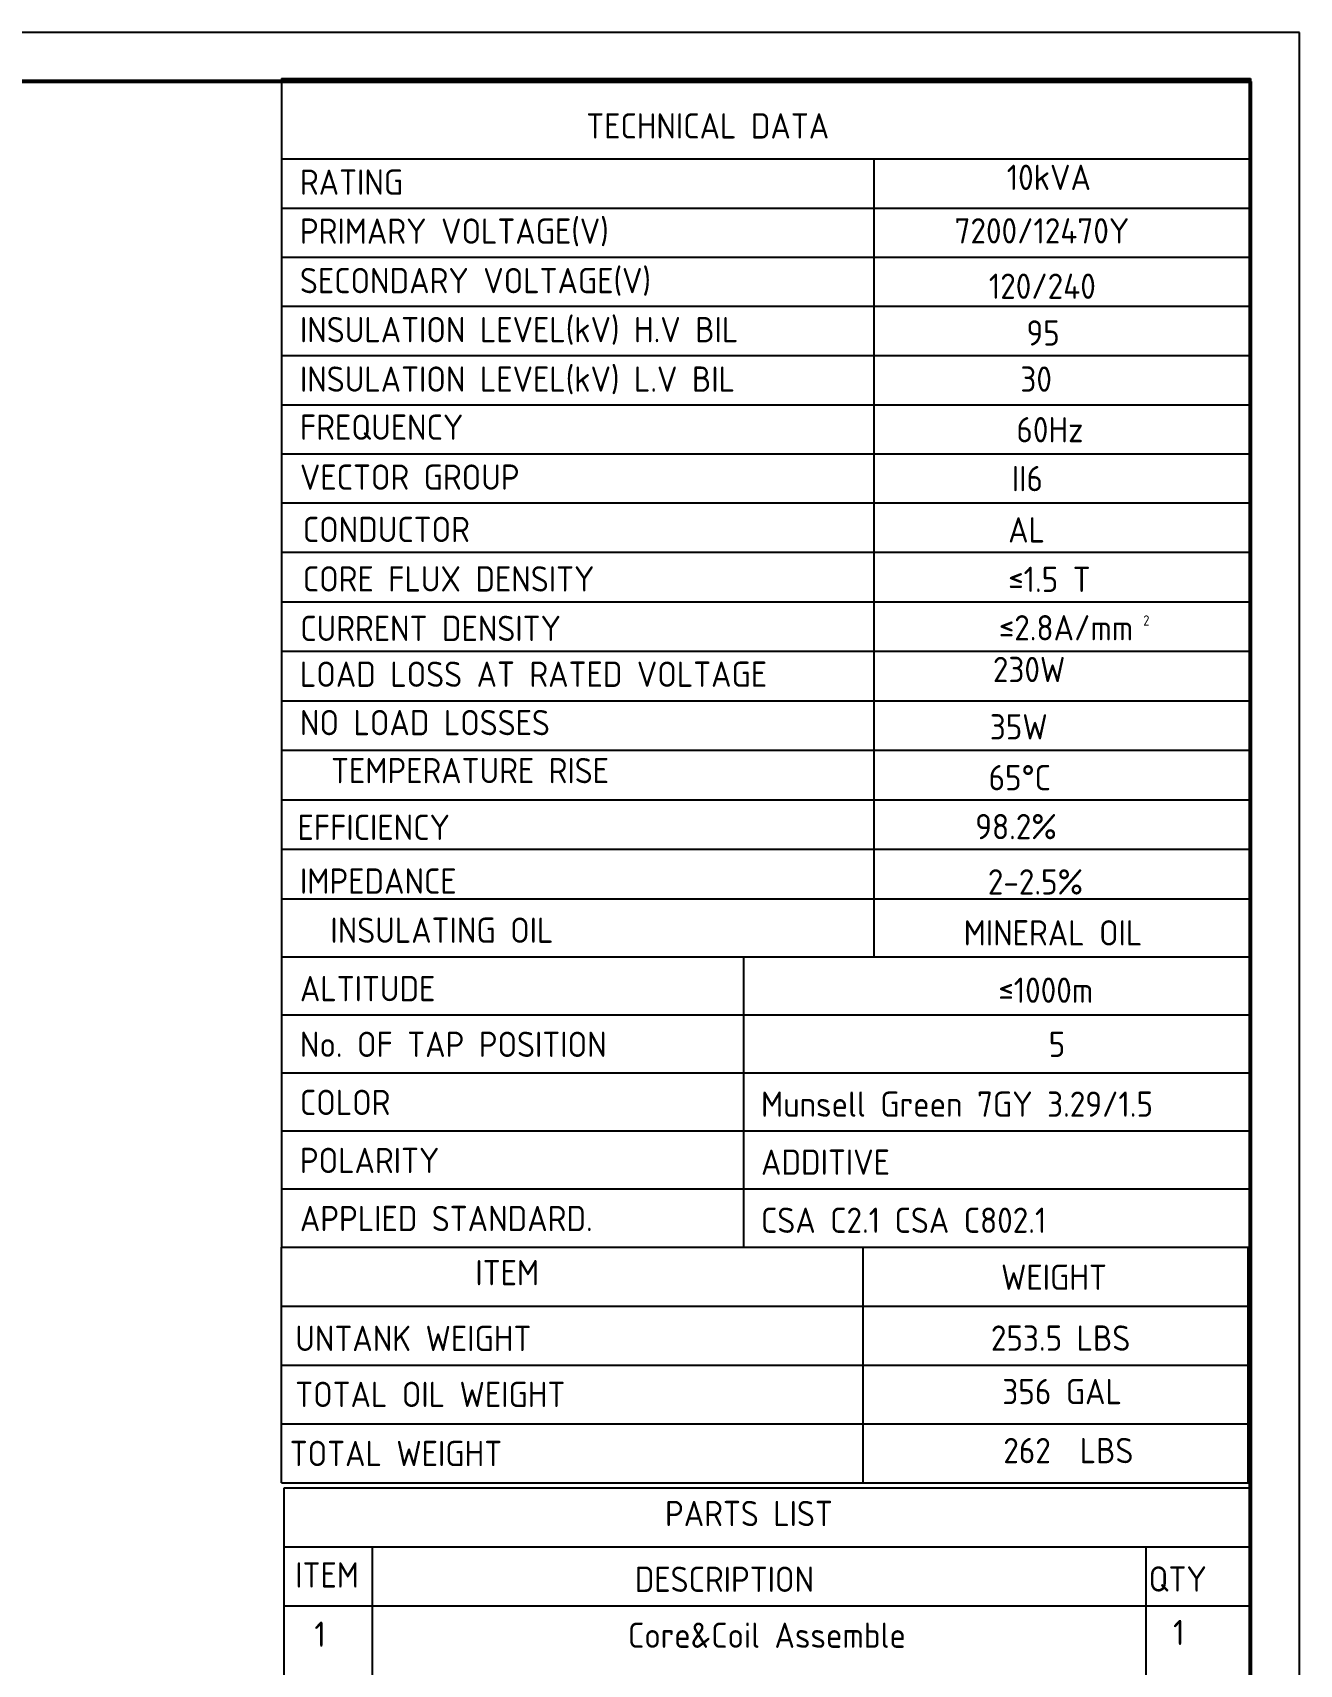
# Model space of a CAD drawing. Header units: millimetres. Extents: x 110990 to 114779, y -20151 to -17057.
# Drawn here: x 113607 to 114779, y -18982 to -17471 of the extents above; entities that cross this region are included whole.
import ezdxf
from ezdxf.enums import TextEntityAlignment as Align

# ---------------------------------------------------------------- set-up
doc = ezdxf.new("R2010")
doc.units = ezdxf.units.MM
doc.header["$LTSCALE"] = 3
doc.layers.add('A', color=3, linetype='Continuous')
doc.layers.add('S', color=254, linetype='Continuous')
doc.layers.add('标注、文本', color=3, linetype='Continuous', lineweight=25)
doc.layers.add('粗实线', color=4, linetype='Continuous', lineweight=53)
doc.styles.add('ST_WIN', font='isocp2.shx', dxfattribs={"bigfont": 'hzdxfst.shx'})

msp = doc.modelspace()

# ---------------------------------------------------------------- linework, layer by layer
at = {"layer": 'A'}
for p, q in [((114264.79, -18595.36), (114264.79, -18326.68)), ((113837.25, -18813.76), (113837.25, -18595.36)), ((113837.25, -18595.36), (114731.46, -18595.36)), ((114375.15, -18813.76), (114375.15, -18595.36)), ((114731.46, -18813.76), (114731.46, -18595.36)), ((113837.25, -18813.76), (114731.46, -18813.76)), ((113839.48, -19744.77), (113839.48, -18818.3)), ((113839.48, -18818.3), (114733.68, -18818.3)), ((114733.68, -19691.89), (114733.68, -18818.3)), ((113839.48, -18872.9), (114733.68, -18872.9)), ((113921.23, -19744.77), (113921.23, -18872.9)), ((114637.07, -19744.77), (114637.07, -18872.9)), ((113839.48, -18927.5), (114733.68, -18927.5))]:
    msp.add_line(p, q, dxfattribs=at)
for points in [[(113837.25, -17513.83), (113837.25, -18595.36)], [(113837.25, -17588.14), (114733.68, -17588.14)], [(114385, -17588.14), (114385, -18326.68)], [(113837.25, -17633.94), (114733.68, -17633.94)], [(113837.25, -17679.31), (114733.68, -17679.31)], [(113837.25, -17724.67), (114733.68, -17724.67)], [(113837.25, -17770.04), (114733.68, -17770.04)], [(113837.25, -17815.83), (114733.68, -17815.83)], [(113837.25, -17861.2), (114733.68, -17861.2)], [(113837.25, -17906.56), (114733.68, -17906.56)], [(113837.25, -17952.36), (114733.68, -17952.36)], [(113837.25, -17998.16), (114733.68, -17998.16)], [(113837.25, -18043.96), (114733.68, -18043.96)], [(113837.25, -18089.75), (114733.68, -18089.75)], [(113837.25, -18135.55), (114733.68, -18135.55)], [(113837.25, -18181.35), (114733.68, -18181.35)], [(113837.25, -18227.15), (114733.68, -18227.15)], [(113837.25, -18272.95), (114733.68, -18272.95)], [(113837.25, -18272.95), (114733.68, -18272.95)], [(113837.25, -18326.68), (114733.68, -18326.68)], [(113837.25, -18380.42), (114733.68, -18380.42)], [(113837.25, -18380.42), (114424.01, -18380.42)], [(113837.25, -18380.42), (114424.01, -18380.42)], [(113837.25, -18380.42), (114733.68, -18380.42)], [(113837.25, -18434.15), (114733.68, -18434.15)], [(113837.25, -18434.15), (114424.01, -18434.15)], [(113837.25, -18434.15), (114424.01, -18434.15)], [(113837.25, -18434.15), (114733.68, -18434.15)], [(113837.25, -18487.89), (114733.68, -18487.89)], [(113837.25, -18487.89), (114424.01, -18487.89)], [(113837.25, -18487.89), (114424.01, -18487.89)], [(113837.25, -18541.62), (114733.68, -18541.62)]]:
    msp.add_lwpolyline(points, dxfattribs=at)
at = {"layer": 'S'}
for p, q in [((113837.25, -18649.96), (114731.46, -18649.96)), ((113837.25, -18704.56), (114731.46, -18704.56)), ((113837.25, -18759.16), (114731.46, -18759.16))]:
    msp.add_line(p, q, dxfattribs=at)
for points in [[(113837.25, -17513.83), (114733.68, -17513.83)], [(114733.68, -17513.83), (114733.68, -18044.82)], [(114733.68, -18272.95), (114733.68, -18379.91)]]:
    msp.add_lwpolyline(points, dxfattribs=at)
at = {"layer": '标注、文本'}
for p, q in [((114778.79, -17471.35), (110989.75, -17471.35)), ((114778.79, -20150.74), (114778.79, -17471.35))]:
    msp.add_line(p, q, dxfattribs=at)
at = {"layer": '粗实线'}
for p, q in [((114733.68, -17516.46), (111215.29, -17516.46)), ((114733.68, -20105.63), (114733.68, -17516.46))]:
    msp.add_line(p, q, dxfattribs=at)

# ---------------------------------------------------------------- texts
at = {"layer": 'S', "style": 'ST_WIN'}
for s, height, p in [('TECHNICAL DATA', 23.3996, (114119.07, -17569.37)), ('10kVA', 23.4, (114508.11, -17616.99)), ('RATING', 23.4, (113854.21, -17621.41)), ('PRIMARY VOLTAGE(V)', 23.3996, (113854.21, -17666.78)), ('SECONDARY VOLTAGE(V)', 23.3996, (113854.21, -17712.57)), ('INSULATION LEVEL(kV) H.V BIL', 23.3996, (113854.21, -17757.94)), ('INSULATION LEVEL(kV) L.V BIL', 23.3996, (113854.21, -17803.74)), ('30', 23.4, (114520.72, -17803.74)), ('FREQUENCY', 23.4, (113854.21, -17848.24)), ('60Hz', 23.4, (114517.02, -17850.57)), ('VECTOR GROUP', 23.3996, (113854.21, -17894.47)), ('II6', 23.4, (114512.77, -17895.8)), ('CONDUCTOR', 23.4, (113856.86, -17942.87)), ('AL', 23.4, (114509.41, -17943.28)), ('CORE FLUX DENSITY', 23.3996, (113856.86, -17988.66)), ('≤1.5 T', 23.4, (114509.41, -17989.08)), ('CURRENT DENSITY', 23.3996, (113854.57, -18034.46)), ('≤2.8A/mm', 23.4, (114500.72, -18033.88)), ('2', 9.58, (114634.3, -18020.27)), ('LOAD LOSS AT RATED VOLTAGE', 23.3996, (113854.21, -18076.88)), ('230W', 23.4, (114495.28, -18072.52)), ('NO LOAD LOSSES', 23.3996, (113854.21, -18121.66)), ('35W', 23.4, (114492.42, -18125.6)), ('EFFICIENCY', 23.4, (113851.94, -18218.61)), ('98.2%%%', 23.4, (114478.96, -18217.93)), ('IMPEDANCE', 23.4, (113854.21, -18268.35)), ('2-2.5%%%', 23.4, (114490.61, -18269.12)), ('ALTITUDE', 23.4, (113854.21, -18367.89)), ('≤1000m', 23.4, (114500.27, -18369.35)), ('No. OF TAP POSITION', 23.3996, (113854.17, -18419.45)), ('5', 23.4, (114546.89, -18419.45)), ('COLOR', 23.4, (113854.17, -18473.19)), ('Munsell Green 7GY 3.29/1.5', 23.3996, (114280.77, -18474.81)), ('POLARITY', 23.4, (113854.17, -18526.92)), ('ADDITIVE', 23.4, (114280.77, -18528.54)), ('APPLIED STANDARD.', 23.3996, (113854.17, -18580.66)), ('CSA C2.1 CSA C802.1', 23.3996, (114280.77, -18582.28)), ('ITEM', 23.4, (114016.52, -18630.78)), ('WEIGHT', 23.4, (114502.84, -18635.02)), ('UNTANK WEIGHT', 23.3996, (113849.93, -18691.64)), ('253.5 LBS', 23.4, (114493.43, -18691.34)), ('TOTAL OIL WEIGHT', 23.3996, (113849.83, -18743.45)), ('TOTAL WEIGHT', 23.3996, (113844.8, -18798.14)), ('PARTS LIST', 23.4, (114191.99, -18853.72)), ('ITEM', 23.4, (113849.87, -18910.58)), ('DESCRIPTION', 23.3996, (114163.97, -18914.59)), ('QTY', 23.4, (114639.36, -18914.29)), ('Core&Coil Assemble', 23.3996, (114157.68, -18966.39))]:
    msp.add_text(s, height=height, dxfattribs=at).set_placement(p)
for s, height, p in [('7200/12470Y', 23.3996, (114540.65, -17666.5)), ('120/240', 23.4, (114541.03, -17717.76)), ('95', 23.4, (114541.69, -17761.02)), (' 356 GAL', 23.4, (114552.62, -18740.85)), ('262  LBS', 23.4, (114565.11, -18795.45)), ('1', 23.4, (113872.85, -18965.39)), ('1', 23.4, (114667.23, -18963.8))]:
    msp.add_text(s, height=height, dxfattribs=at).set_placement(p, align=Align.CENTER)
for s, p in [('TEMPERATURE RISE ', (114018.27, -18154.38)), ('INSULATING OIL', (113985.53, -18302.1)), ('MINERAL OIL', (114550.88, -18304.55))]:
    msp.add_text(s, height=23.3996, dxfattribs=at).set_placement(p, align=Align.MIDDLE)
msp.add_text('65%%DC', height=23.4, dxfattribs=at).set_placement((114491.28, -18160.92), align=Align.MIDDLE_LEFT)

doc.saveas('drawing.dxf')
